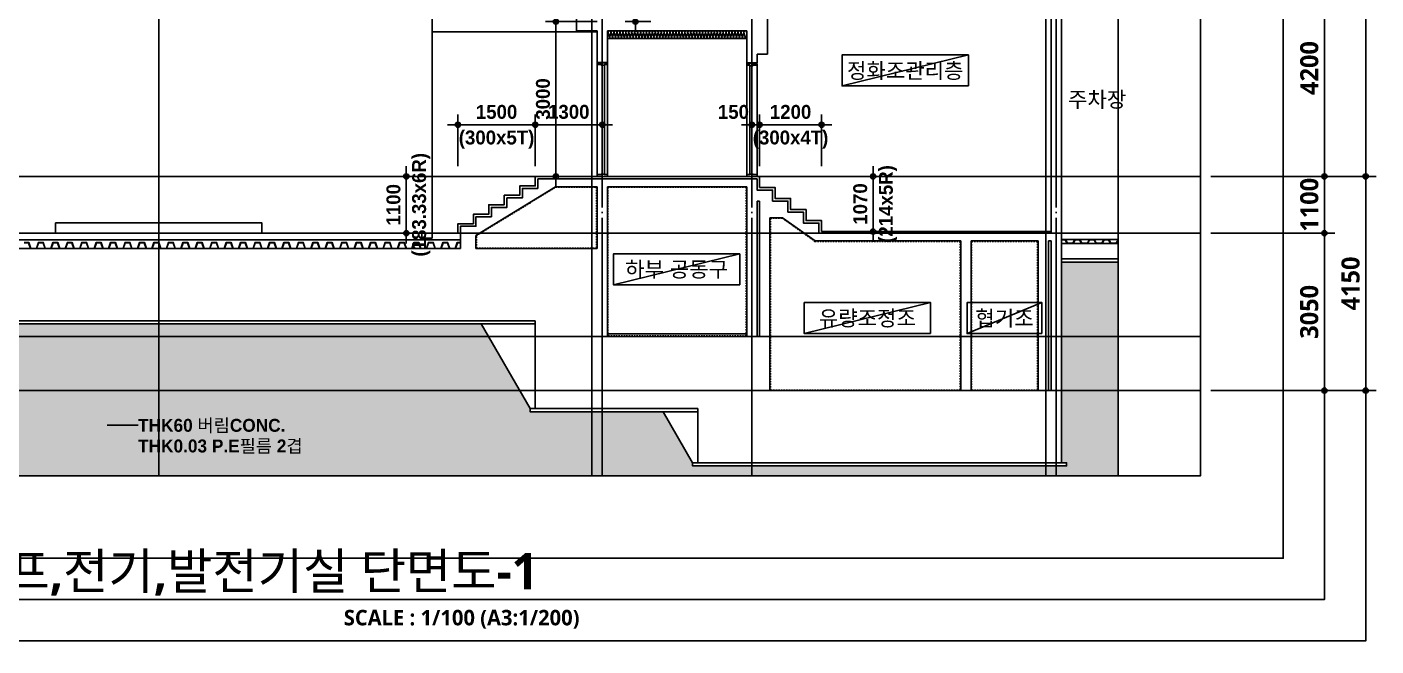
# Model space of a CAD drawing. Header units: millimetres. Extents: x 0 to 168000, y 0 to 59400.
# Drawn here: x 120105 to 146259, y 31359 to 43354 of the extents above; entities that cross this region are included whole.
import ezdxf
from ezdxf.enums import TextEntityAlignment as Align

# ---------------------------------------------------------------- set-up
doc = ezdxf.new("R2010")
doc.units = ezdxf.units.MM
doc.header["$LTSCALE"] = 100
for name, pattern in [('CEN', [62, 60, -1, 0, -1]), ('HID', [0.5, 0.25, -0.25]), ('주단면도-1$0$STD_CENTER', [66, 60, -2, 2, -2])]:
    doc.linetypes.add(name, pattern=pattern)
doc.layers.get('Defpoints').update_dxf_attribs({"color": 153})
for name, color, linetype in [('7FIN', 5, 'Continuous'), ('A-ANNO-DIM', 4, 'Continuous'), ('A-ANNO-TEXT1', 7, 'Continuous'), ('A-ANNO-TITL', 7, 'Continuous'), ('A-CEN', 1, 'CEN'), ('A-DOOR-HEAD', 5, 'Continuous'), ('A-DOOR-JAMB', 4, 'Continuous'), ('A-DOOR-SILL', 8, 'Continuous'), ('A-FLOR-INSL', 8, 'Continuous'), ('A-MKXS-TEXT1', 3, 'Continuous'), ('A-ST-AXIS-DIM', 7, 'Continuous'), ('AA-XXXX-TXT1', 2, 'Continuous'), ('HID', 7, 'HID'), ('land-sol', 252, 'Continuous'), ('Leader', 7, 'Continuous'), ('SYM', 7, 'Continuous'), ('주단면도-1$0$A-FIN-TYP1', 6, 'Continuous'), ('주단면도-1$0$A-ST-AXIS-CEN', 252, '주단면도-1$0$STD_CENTER'), ('주단면도-1$0$A-ST-CONC', 2, 'Continuous')]:
    doc.layers.add(name, color=color, linetype=linetype)
doc.layers.add('A-ELEV-LIN2', color=7, linetype='Continuous', lineweight=25)
doc.layers.add('G(그리드1)', color=185, linetype='Continuous', plot=False)
doc.layers.add('G(그리드2)', color=235, linetype='Continuous', plot=False)
doc.styles.add('2020음성 1차', font='나눔고딕Bold.ttf')
doc.styles.add('SH_진천_나눔', font='')
doc.styles.get('SH_진천_나눔').set_extended_font_data('NanumGothic', bold=True)
doc.dimstyles.new('SHP 100', dxfattribs={"dimscale": 100, "dimtxt": 3.5, "dimasz": 1, "dimexe": 2, "dimexo": 2, "dimgap": 1, "dimtad": 1, "dimdec": 0, "dimzin": 0, "dimdsep": 46, "dimtxsty": 'SH_진천_나눔', "dimblk": 'DIMDOT', "dimcen": 0.09, "dimclrd": 256, "dimclre": 256, "dimclrt": 3, "dimadec": 0, "dimazin": 1, "dimtfac": 1, "dimtdec": 0, "dimtix": 1, "dimtmove": 2, "dimatfit": 0, "dimldrblk": 'DIMDOT', "dimfxl": 1, "dimtolj": 1, "dimtzin": 0, "dimlwd": -1, "dimlwe": -1, "dimarcsym": 0})
doc.dimstyles.new('SHP 100내부', dxfattribs={"dimscale": 100, "dimtxt": 2.7, "dimasz": 1, "dimexe": 2, "dimexo": 2, "dimgap": 1, "dimtad": 1, "dimdec": 0, "dimzin": 0, "dimdsep": 46, "dimtxsty": '2020음성 1차', "dimblk": 'DIMDOT', "dimcen": 0.09, "dimclrd": 256, "dimclre": 256, "dimclrt": 3, "dimadec": 0, "dimazin": 1, "dimtfac": 1, "dimtdec": 0, "dimtix": 1, "dimtmove": 2, "dimatfit": 0, "dimldrblk": 'DIMDOT', "dimfxl": 1, "dimtolj": 1, "dimtzin": 0, "dimlwd": -1, "dimlwe": -1, "dimarcsym": 0})

# ---------------------------------------------------------------- blocks, each defined once
blk = doc.blocks.new('*U9288')
at = {"layer": 'A-ANNO-TITL'}
blk.add_line((0, 0), (6514, 0), dxfattribs=at)
blk.add_circle((-450, 0), 450, dxfattribs=at)
at = {"layer": 'AA-XXXX-TXT1', "style": 'SH_진천_나눔'}
blk.add_attdef('DWG.TITLE', (250, 100), '', height=350, dxfattribs=at)
at = {"layer": 'AA-XXXX-TXT1', "color": 7, "style": 'SH_진천_나눔'}
blk.add_attdef('NO1', text='', height=300, dxfattribs=at).set_placement((-450, 0), align=Align.MIDDLE)
at = {"layer": 'AA-XXXX-TXT1', "style": 'SH_진천_나눔'}
blk.add_attdef('SCALE', text='', height=150, dxfattribs=at).set_placement((6264, -100), align=Align.TOP_RIGHT)
blk = doc.blocks.new('DIMDOT')
at = {"color": 0}
blk.add_line((-2, 0), (2, 0), dxfattribs=at)
for radius in [0.5, 0.25]:
    blk.add_circle((0, 0), radius, dxfattribs=at)
blk = doc.blocks.new('*D9313')
at = {"layer": 'A-ANNO-DIM'}
for p, q in [((131159, 43459), (130159, 43459)), ((130359, 43359), (130359, 40559)), ((131159, 40459), (130159, 40459))]:
    blk.add_line(p, q, dxfattribs=at)
at = {"layer": 'Defpoints', "color": 0}
for p in [(131359, 43459), (130359, 40459), (131359, 40459)]:
    blk.add_point(p, dxfattribs=at)
at = {"layer": 'A-ANNO-DIM', "linetype": 'ByBlock', "xscale": 100, "yscale": 100, "zscale": 100}
for p, rotation in [((130359, 43459), 90), ((130359, 40459), 270)]:
    blk.add_blockref('DIMDOT', p, dxfattribs=dict(at, rotation=rotation))
at = {"layer": 'A-ANNO-DIM', "color": 3, "insert": (130110, 41959), "char_height": 270, "attachment_point": 5, "rotation": 90, "style": '2020음성 1차'}
blk.add_mtext('\\A1;3000', dxfattribs=at)
blk = doc.blocks.new('*D9314')
at = {"layer": 'A-ANNO-DIM'}
for p, q in [((131159, 44659), (130159, 44659)), ((130359, 44559), (130359, 43559)), ((131159, 43459), (130159, 43459))]:
    blk.add_line(p, q, dxfattribs=at)
at = {"layer": 'Defpoints', "color": 0}
for p in [(131359, 44659), (130359, 43459), (131359, 43459)]:
    blk.add_point(p, dxfattribs=at)
at = {"layer": 'A-ANNO-DIM', "linetype": 'ByBlock', "xscale": 100, "yscale": 100, "zscale": 100}
for p, rotation in [((130359, 44659), 90), ((130359, 43459), 270)]:
    blk.add_blockref('DIMDOT', p, dxfattribs=dict(at, rotation=rotation))
at = {"layer": 'A-ANNO-DIM', "color": 3, "insert": (130111, 44059), "char_height": 270, "attachment_point": 5, "rotation": 90, "style": '2020음성 1차'}
blk.add_mtext('\\A1;1200', dxfattribs=at)
blk = doc.blocks.new('*D9320')
at = {"layer": 'A-ST-AXIS-DIM'}
for p, q in [((143059, 49459), (146259, 49459)), ((146059, 40559), (146059, 49359)), ((143059, 40459), (146259, 40459))]:
    blk.add_line(p, q, dxfattribs=at)
at = {"layer": 'Defpoints', "color": 0}
for p in [(142859, 49459), (146059, 49459), (142859, 40459)]:
    blk.add_point(p, dxfattribs=at)
at = {"layer": 'A-ST-AXIS-DIM', "linetype": 'ByBlock', "xscale": 100, "yscale": 100, "zscale": 100}
for p, rotation in [((146059, 49459), 90), ((146059, 40459), 270)]:
    blk.add_blockref('DIMDOT', p, dxfattribs=dict(at, rotation=rotation))
at = {"layer": 'A-ST-AXIS-DIM', "color": 3, "insert": (145766, 44959), "char_height": 350, "attachment_point": 5, "rotation": 90, "style": 'SH_진천_나눔'}
blk.add_mtext('\\A1;9000', dxfattribs=at)
blk = doc.blocks.new('*D9321')
at = {"layer": 'A-ST-AXIS-DIM'}
for p, q in [((143059, 40459), (146259, 40459)), ((146059, 40359), (146059, 36409)), ((143059, 36309), (146259, 36309))]:
    blk.add_line(p, q, dxfattribs=at)
at = {"layer": 'Defpoints', "color": 0}
for p in [(142859, 40459), (142859, 36309), (146059, 36309)]:
    blk.add_point(p, dxfattribs=at)
at = {"layer": 'A-ST-AXIS-DIM', "linetype": 'ByBlock', "xscale": 100, "yscale": 100, "zscale": 100}
for p, rotation in [((146059, 40459), 90), ((146059, 36309), 270)]:
    blk.add_blockref('DIMDOT', p, dxfattribs=dict(at, rotation=rotation))
at = {"layer": 'A-ST-AXIS-DIM', "color": 3, "insert": (145767, 38384), "char_height": 350, "attachment_point": 5, "rotation": 90, "style": 'SH_진천_나눔'}
blk.add_mtext('\\A1;4150', dxfattribs=at)
blk = doc.blocks.new('*D9322')
at = {"layer": 'A-ST-AXIS-DIM'}
for p, q in [((143059, 44659), (145459, 44659)), ((145259, 44559), (145259, 40559)), ((143059, 40459), (145459, 40459))]:
    blk.add_line(p, q, dxfattribs=at)
at = {"layer": 'Defpoints', "color": 0}
for p in [(142859, 44659), (142859, 40459), (145259, 40459)]:
    blk.add_point(p, dxfattribs=at)
at = {"layer": 'A-ST-AXIS-DIM', "linetype": 'ByBlock', "xscale": 100, "yscale": 100, "zscale": 100}
for p, rotation in [((145259, 44659), 90), ((145259, 40459), 270)]:
    blk.add_blockref('DIMDOT', p, dxfattribs=dict(at, rotation=rotation))
at = {"layer": 'A-ST-AXIS-DIM', "color": 3, "insert": (144967, 42559), "char_height": 350, "attachment_point": 5, "rotation": 90, "style": 'SH_진천_나눔'}
blk.add_mtext('\\A1;4200', dxfattribs=at)
blk = doc.blocks.new('*D9324')
at = {"layer": 'A-ST-AXIS-DIM'}
for p, q in [((145259, 40559), (145259, 40659)), ((143059, 40459), (145459, 40459)), ((145259, 40459), (145259, 39359)), ((143059, 39359), (145459, 39359)), ((145259, 39259), (145259, 39159))]:
    blk.add_line(p, q, dxfattribs=at)
at = {"layer": 'Defpoints', "color": 0}
for p in [(142859, 40459), (142859, 39359), (145259, 39359)]:
    blk.add_point(p, dxfattribs=at)
at = {"layer": 'A-ST-AXIS-DIM', "linetype": 'ByBlock', "xscale": 100, "yscale": 100, "zscale": 100}
for p, rotation in [((145259, 40459), 270), ((145259, 39359), 90)]:
    blk.add_blockref('DIMDOT', p, dxfattribs=dict(at, rotation=rotation))
at = {"layer": 'A-ST-AXIS-DIM', "color": 3, "insert": (144967, 39909), "char_height": 350, "attachment_point": 5, "rotation": 90, "style": 'SH_진천_나눔'}
blk.add_mtext('\\A1;1100', dxfattribs=at)
blk = doc.blocks.new('*D9327')
at = {"layer": 'A-ANNO-DIM'}
for p, q in [((128459, 40659), (128459, 41659)), ((129959, 40659), (129959, 41659)), ((128359, 41459), (128259, 41459)), ((129959, 41459), (128459, 41459)), ((130059, 41459), (130159, 41459))]:
    blk.add_line(p, q, dxfattribs=at)
at = {"layer": 'Defpoints', "color": 0}
for p in [(128459, 41459), (128459, 40459), (129959, 40459)]:
    blk.add_point(p, dxfattribs=at)
at = {"layer": 'A-ANNO-DIM', "linetype": 'ByBlock', "xscale": 100, "yscale": 100, "zscale": 100}
blk.add_blockref('DIMDOT', (128459, 41459), dxfattribs=at)
at = {"layer": 'A-ANNO-DIM', "linetype": 'ByBlock', "xscale": 100, "yscale": 100, "zscale": 100, "rotation": 180}
blk.add_blockref('DIMDOT', (129959, 41459), dxfattribs=at)
at = {"layer": 'A-ANNO-DIM', "color": 3, "char_height": 270, "attachment_point": 5, "style": '2020음성 1차'}
for s, insert in [('\\A1;\\A1;1500', (129209, 41707)), ('\\A1;(300x5T)', (129209, 41172))]:
    blk.add_mtext(s, dxfattribs=dict(at, insert=insert))
blk = doc.blocks.new('*D9328')
at = {"layer": 'A-ANNO-DIM'}
for p, q in [((129959, 40659), (129959, 41659)), ((131259, 40659), (131259, 41659)), ((131159, 41459), (130059, 41459))]:
    blk.add_line(p, q, dxfattribs=at)
at = {"layer": 'Defpoints', "color": 0}
for p in [(129959, 41459), (129959, 40459), (131259, 40459)]:
    blk.add_point(p, dxfattribs=at)
at = {"layer": 'A-ANNO-DIM', "linetype": 'ByBlock', "xscale": 100, "yscale": 100, "zscale": 100, "rotation": 180}
blk.add_blockref('DIMDOT', (129959, 41459), dxfattribs=at)
at = {"layer": 'A-ANNO-DIM', "linetype": 'ByBlock', "xscale": 100, "yscale": 100, "zscale": 100}
blk.add_blockref('DIMDOT', (131259, 41459), dxfattribs=at)
at = {"layer": 'A-ANNO-DIM', "color": 3, "insert": (130609, 41708), "char_height": 270, "attachment_point": 5, "style": '2020음성 1차'}
blk.add_mtext('\\A1;1300', dxfattribs=at)
blk = doc.blocks.new('*D9329')
at = {"layer": 'A-ANNO-DIM'}
for p, q in [((134309, 40659), (134309, 41659)), ((135509, 40659), (135509, 41659)), ((134209, 41459), (134109, 41459)), ((134309, 41459), (135509, 41459)), ((135609, 41459), (135709, 41459))]:
    blk.add_line(p, q, dxfattribs=at)
at = {"layer": 'Defpoints', "color": 0}
for p in [(135509, 41459), (134309, 40459), (135509, 40459)]:
    blk.add_point(p, dxfattribs=at)
at = {"layer": 'A-ANNO-DIM', "linetype": 'ByBlock', "xscale": 100, "yscale": 100, "zscale": 100}
blk.add_blockref('DIMDOT', (134309, 41459), dxfattribs=at)
at = {"layer": 'A-ANNO-DIM', "linetype": 'ByBlock', "xscale": 100, "yscale": 100, "zscale": 100, "rotation": 180}
blk.add_blockref('DIMDOT', (135509, 41459), dxfattribs=at)
at = {"layer": 'A-ANNO-DIM', "color": 3, "char_height": 270, "attachment_point": 5, "style": '2020음성 1차'}
for s, insert in [('\\A1;\\A1;1200', (134909, 41707)), ('\\A1;(300x4T)', (134909, 41172))]:
    blk.add_mtext(s, dxfattribs=dict(at, insert=insert))
blk = doc.blocks.new('*D9330')
at = {"layer": 'A-ANNO-DIM'}
for p, q in [((134159, 40659), (134159, 41659)), ((134309, 40659), (134309, 41659)), ((134059, 41459), (133959, 41459)), ((134159, 41459), (134309, 41459)), ((134409, 41459), (134509, 41459))]:
    blk.add_line(p, q, dxfattribs=at)
at = {"layer": 'Defpoints', "color": 0}
for p in [(134309, 41459), (134159, 40459), (134309, 40459)]:
    blk.add_point(p, dxfattribs=at)
at = {"layer": 'A-ANNO-DIM', "linetype": 'ByBlock', "xscale": 100, "yscale": 100, "zscale": 100}
blk.add_blockref('DIMDOT', (134159, 41459), dxfattribs=at)
at = {"layer": 'A-ANNO-DIM', "linetype": 'ByBlock', "xscale": 100, "yscale": 100, "zscale": 100, "rotation": 180}
blk.add_blockref('DIMDOT', (134309, 41459), dxfattribs=at)
at = {"layer": 'A-ANNO-DIM', "color": 3, "insert": (133801, 41707), "char_height": 270, "attachment_point": 5, "style": '2020음성 1차'}
blk.add_mtext('\\A1;150', dxfattribs=at)
blk = doc.blocks.new('*D9331')
at = {"layer": 'A-ANNO-DIM'}
for p, q in [((136509, 40559), (136509, 40659)), ((135709, 40459), (136709, 40459)), ((136509, 40459), (136509, 39389)), ((135709, 39389), (136709, 39389)), ((136509, 39289), (136509, 39189))]:
    blk.add_line(p, q, dxfattribs=at)
at = {"layer": 'Defpoints', "color": 0}
for p in [(135509, 40459), (135509, 39389), (136509, 39389)]:
    blk.add_point(p, dxfattribs=at)
at = {"layer": 'A-ANNO-DIM', "linetype": 'ByBlock', "xscale": 100, "yscale": 100, "zscale": 100}
for p, rotation in [((136509, 40459), 270), ((136509, 39389), 90)]:
    blk.add_blockref('DIMDOT', p, dxfattribs=dict(at, rotation=rotation))
at = {"layer": 'A-ANNO-DIM', "color": 3, "char_height": 270, "attachment_point": 5, "rotation": 90, "style": '2020음성 1차'}
for s, insert in [('\\A1;(214x5R)', (136797, 39924)), ('\\A1;\\A1;1070', (136261, 39924))]:
    blk.add_mtext(s, dxfattribs=dict(at, insert=insert))
blk = doc.blocks.new('*D9332')
at = {"layer": 'A-ANNO-DIM'}
for p, q in [((127459, 40559), (127459, 40659)), ((128259, 40459), (127259, 40459)), ((127459, 40459), (127459, 39359)), ((128259, 39359), (127259, 39359)), ((127459, 39259), (127459, 39159))]:
    blk.add_line(p, q, dxfattribs=at)
at = {"layer": 'Defpoints', "color": 0}
for p in [(128459, 40459), (127459, 39359), (128459, 39359)]:
    blk.add_point(p, dxfattribs=at)
at = {"layer": 'A-ANNO-DIM', "linetype": 'ByBlock', "xscale": 100, "yscale": 100, "zscale": 100}
for p, rotation in [((127459, 40459), 270), ((127459, 39359), 90)]:
    blk.add_blockref('DIMDOT', p, dxfattribs=dict(at, rotation=rotation))
at = {"layer": 'A-ANNO-DIM', "color": 3, "char_height": 270, "attachment_point": 5, "rotation": 90, "style": '2020음성 1차'}
for s, insert in [('\\A1;(183.33x6R)', (127747, 39909)), ('\\A1;\\A1;1100', (127211, 39909))]:
    blk.add_mtext(s, dxfattribs=dict(at, insert=insert))
blk = doc.blocks.new('*D9384')
at = {"layer": 'A-ST-AXIS-DIM'}
for p, q in [((143059, 39359), (145459, 39359)), ((145259, 39259), (145259, 36409)), ((143059, 36309), (145459, 36309))]:
    blk.add_line(p, q, dxfattribs=at)
at = {"layer": 'Defpoints', "color": 0}
for p in [(142859, 39359), (142859, 36309), (145259, 36309)]:
    blk.add_point(p, dxfattribs=at)
at = {"layer": 'A-ST-AXIS-DIM', "linetype": 'ByBlock', "xscale": 100, "yscale": 100, "zscale": 100}
for p, rotation in [((145259, 39359), 90), ((145259, 36309), 270)]:
    blk.add_blockref('DIMDOT', p, dxfattribs=dict(at, rotation=rotation))
at = {"layer": 'A-ST-AXIS-DIM', "color": 3, "insert": (144966, 37834), "char_height": 350, "attachment_point": 5, "rotation": 90, "style": 'SH_진천_나눔'}
blk.add_mtext('\\A1;3050', dxfattribs=at)
blk = doc.blocks.new('*D9464')
at = {"layer": 'A-ANNO-DIM'}
for p, q in [((132197, 46459), (131701, 46459)), ((131901, 46359), (131901, 43559)), ((132201, 43459), (131701, 43459))]:
    blk.add_line(p, q, dxfattribs=at)
at = {"layer": 'Defpoints', "color": 0}
for p in [(132397, 46459), (131901, 43459), (132401, 43459)]:
    blk.add_point(p, dxfattribs=at)
at = {"layer": 'A-ANNO-DIM', "linetype": 'ByBlock', "xscale": 100, "yscale": 100, "zscale": 100}
for p, rotation in [((131901, 46459), 90), ((131901, 43459), 270)]:
    blk.add_blockref('DIMDOT', p, dxfattribs=dict(at, rotation=rotation))
at = {"layer": 'A-ANNO-DIM', "color": 3, "insert": (131651, 44959), "char_height": 270, "attachment_point": 5, "rotation": 90, "style": '2020음성 1차'}
blk.add_mtext('\\A1;CH:3000', dxfattribs=at)

msp = doc.modelspace()

# ---------------------------------------------------------------- hatches: boundary and pattern name
at = {"layer": 'land-sol', "transparency": 33554687}
h = msp.add_hatch(color=256, dxfattribs=at)
h.dxf.hatch_style = 1
h.paths.add_polyline_path([(102359.1, 50459.1), (103159.1, 50459.1), (103159.1, 37659.1), (103059.1, 37659.1), (103059.1, 37599.1), (108043.2, 37599.1), (108759.1, 36359.1), (108759.1, 36299.1), (113459.1, 36299.1), (113459.1, 36359.1), (114175, 37599.1), (128912.3, 37599.1), (129859.1, 35959.1), (129859.1, 35899.1), (132437.5, 35899.1), (133009.1, 34909.1), (133009.1, 34849.1), (140259.1, 34849.1), (140259.1, 34909.1), (140159.1, 34909.1), (140159.1, 38799.1), (141259.1, 38799.1), (141259.1, 34659.1), (102359.1, 34659.1)])

# ---------------------------------------------------------------- linework, layer by layer
at = {"layer": '7FIN'}
for points in [[(141259.1, 39227.7), (141223.3, 39164.4), (141115.5, 39164.4), (141076.1, 39234.1), (140982.7, 39234.1), (140943.3, 39164.4), (140835.6, 39164.4), (140796.1, 39234.1), (140702.7, 39234.1), (140663.4, 39164.4), (140555.6, 39164.4), (140516.1, 39234.1), (140422.7, 39234.1), (140383.2, 39164.4), (140275.4, 39164.4), (140236.1, 39234.1), (140159.1, 39234.1)], [(128509.1, 39179.1), (128447.7, 39179.1), (128408.2, 39064.4), (128300.4, 39064.4), (128261, 39179.1), (128167.6, 39179.1), (128128.2, 39064.4), (128020.5, 39064.4), (127981, 39179.1), (127887.6, 39179.1), (127848.3, 39064.4), (127740.5, 39064.4), (127701, 39179.1), (127607.6, 39179.1), (127568.2, 39064.4), (127460.4, 39064.4), (127421, 39179.1), (127327.6, 39179.1), (127288.2, 39064.4), (127180.4, 39064.4), (127141, 39179.1), (127047.6, 39179.1), (127008.2, 39064.4), (126900.5, 39064.4), (126861, 39179.1), (126767.6, 39179.1), (126728.3, 39064.4), (126620.5, 39064.4), (126581, 39179.1), (126487.6, 39179.1), (126448.2, 39064.4), (126340.3, 39064.4), (126301, 39179.1), (126207.6, 39179.1), (126168.2, 39064.4), (126060.4, 39064.4), (126021, 39179.1), (125927.6, 39179.1), (125888.2, 39064.4), (125780.5, 39064.4), (125741, 39179.1), (125647.6, 39179.1), (125608.3, 39064.4), (125500.5, 39064.4), (125461, 39179.1), (125367.6, 39179.1), (125328.1, 39064.4), (125220.3, 39064.4), (125181, 39179.1), (125087.6, 39179.1), (125048.1, 39064.4), (124940.4, 39064.4), (124901, 39179.1), (124807.6, 39179.1), (124768.2, 39064.4), (124660.5, 39064.4), (124621, 39179.1), (124527.6, 39179.1), (124488.3, 39064.4), (124380.5, 39064.4), (124341, 39179.1), (124247.6, 39179.1), (124208.1, 39064.4), (124100.3, 39064.4), (124061, 39179.1), (123967.6, 39179.1), (123928.1, 39064.4), (123820.4, 39064.4), (123781, 39179.1), (123687.6, 39179.1), (123648.2, 39064.4), (123540.5, 39064.4), (123501, 39179.1), (123407.6, 39179.1), (123368.3, 39064.4), (123260.5, 39064.4), (123221, 39179.1), (123127.6, 39179.1), (123088.1, 39064.4), (122980.3, 39064.4), (122941, 39179.1), (122847.6, 39179.1), (122808.1, 39064.4), (122700.4, 39064.4), (122661, 39179.1), (122567.6, 39179.1), (122528.2, 39064.4), (122420.5, 39064.4), (122381, 39179.1), (122287.6, 39179.1), (122248.3, 39064.4), (122140.5, 39064.4), (122101, 39179.1), (122007.6, 39179.1), (121968.1, 39064.4), (121860.3, 39064.4), (121821, 39179.1), (121727.6, 39179.1), (121688.1, 39064.4), (121580.4, 39064.4), (121541, 39179.1), (121494.3, 39179.1), (121447.6, 39179.1), (121408.2, 39064.4), (121300.5, 39064.4), (121261, 39179.1), (121167.6, 39179.1), (121128.3, 39064.4), (121020.5, 39064.4), (120981, 39179.1), (120887.6, 39179.1), (120848.1, 39064.4), (120740.3, 39064.4), (120701, 39179.1), (120607.6, 39179.1), (120568.1, 39064.4), (120460.4, 39064.4), (120421, 39179.1), (120327.6, 39179.1), (120288.2, 39064.4), (120180.5, 39064.4), (120141, 39179.1), (120047.6, 39179.1)], [(128509.1, 39173.7), (128451.5, 39173.7), (128412, 39059.1), (128296.6, 39059.1), (128257.2, 39173.7), (128171.5, 39173.7), (128132, 39059.1), (128016.7, 39059.1), (127977.2, 39173.7), (127891.5, 39173.7), (127852.1, 39059.1), (127736.7, 39059.1), (127697.2, 39173.7), (127611.5, 39173.7), (127572, 39059.1), (127456.5, 39059.1), (127417.2, 39173.7), (127331.5, 39173.7), (127292, 39059.1), (127176.6, 39059.1), (127137.2, 39173.7), (127051.5, 39173.7), (127012, 39059.1), (126896.7, 39059.1), (126857.2, 39173.7), (126771.5, 39173.7), (126732.1, 39059.1), (126616.7, 39059.1), (126577.2, 39173.7), (126491.5, 39173.7), (126452, 39059.1), (126336.5, 39059.1), (126297.2, 39173.7), (126211.5, 39173.7), (126172, 39059.1), (126056.6, 39059.1), (126017.2, 39173.7), (125931.5, 39173.7), (125892, 39059.1), (125776.7, 39059.1), (125737.2, 39173.7), (125651.5, 39173.7), (125612.1, 39059.1), (125496.7, 39059.1), (125457.2, 39173.7), (125371.4, 39173.7), (125332, 39059.1), (125216.5, 39059.1), (125177.2, 39173.7), (125091.4, 39173.7), (125052, 39059.1), (124936.6, 39059.1), (124897.2, 39173.7), (124811.4, 39173.7), (124772, 39059.1), (124656.7, 39059.1), (124617.2, 39173.7), (124531.4, 39173.7), (124492.1, 39059.1), (124376.7, 39059.1), (124337.2, 39173.7), (124251.4, 39173.7), (124211.9, 39059.1), (124096.5, 39059.1), (124057.2, 39173.7), (123971.4, 39173.7), (123931.9, 39059.1), (123816.6, 39059.1), (123777.2, 39173.7), (123691.4, 39173.7), (123652, 39059.1), (123536.7, 39059.1), (123497.2, 39173.7), (123411.4, 39173.7), (123372.1, 39059.1), (123256.7, 39059.1), (123217.2, 39173.7), (123131.4, 39173.7), (123091.9, 39059.1), (122976.5, 39059.1), (122937.2, 39173.7), (122851.4, 39173.7), (122811.9, 39059.1), (122696.6, 39059.1), (122657.2, 39173.7), (122571.4, 39173.7), (122532, 39059.1), (122416.7, 39059.1), (122377.2, 39173.7), (122291.4, 39173.7), (122252.1, 39059.1), (122136.7, 39059.1), (122097.2, 39173.7), (122011.4, 39173.7), (121971.9, 39059.1), (121856.5, 39059.1), (121817.2, 39173.7), (121731.4, 39173.7), (121691.9, 39059.1), (121576.6, 39059.1), (121537.2, 39173.7), (121494.3, 39173.7), (121451.4, 39173.7), (121412, 39059.1), (121296.7, 39059.1), (121257.2, 39173.7), (121171.4, 39173.7), (121132.1, 39059.1), (121016.7, 39059.1), (120977.2, 39173.7), (120891.4, 39173.7), (120851.9, 39059.1), (120736.5, 39059.1), (120697.2, 39173.7), (120611.4, 39173.7), (120571.9, 39059.1), (120456.6, 39059.1), (120417.2, 39173.7), (120331.4, 39173.7), (120292, 39059.1), (120176.7, 39059.1), (120137.2, 39173.7), (120051.4, 39173.7)], [(141259.1, 39215.6), (141227.1, 39159.1), (141111.7, 39159.1), (141072.3, 39228.7), (140986.6, 39228.7), (140947.1, 39159.1), (140831.8, 39159.1), (140792.3, 39228.7), (140706.6, 39228.7), (140667.2, 39159.1), (140551.8, 39159.1), (140512.3, 39228.7), (140426.5, 39228.7), (140387.1, 39159.1), (140271.6, 39159.1), (140232.3, 39228.7), (140159.1, 39228.7)]]:
    msp.add_lwpolyline(points, dxfattribs=at)
at = {"layer": 'A-CEN'}
for p, q in [((131259.1, 52059.1), (131259.1, 34659.1)), ((134159.1, 52059.1), (134159.1, 34659.1)), ((140059.1, 52059.1), (140059.1, 34659.1))]:
    msp.add_line(p, q, dxfattribs=at)
at = {"layer": 'A-DOOR-HEAD'}
for p, q in [((131159.1, 42624.1), (131159.1, 40494.1)), ((134259.1, 42614.1), (134259.1, 40494.1))]:
    msp.add_line(p, q, dxfattribs=at)
at = {"layer": 'A-DOOR-JAMB'}
for points in [[(131159.1, 42659.1), (131159.1, 42624.1), (131239.1, 42624.1), (131239.1, 42614.1), (131299.1, 42614.1), (131299.1, 42624.1), (131359.1, 42624.1), (131359.1, 42659.1)], [(134259.1, 42649.1), (134259.1, 42614.1), (134179.1, 42614.1), (134179.1, 42604.1), (134119.1, 42604.1), (134119.1, 42614.1), (134059.1, 42614.1), (134059.1, 42649.1)], [(131159.1, 40459.1), (131159.1, 40494.1), (131239.1, 40494.1), (131239.1, 40504.1), (131299.1, 40504.1), (131299.1, 40494.1), (131359.1, 40494.1), (131359.1, 40459.1)], [(134259.1, 40459.1), (134259.1, 40494.1), (134179.1, 40494.1), (134179.1, 40504.1), (134119.1, 40504.1), (134119.1, 40494.1), (134059.1, 40494.1), (134059.1, 40459.1)]]:
    msp.add_lwpolyline(points, close=True, dxfattribs=at)
at = {"layer": 'A-DOOR-SILL'}
for p, q in [((131299.1, 42614.1), (131299.1, 40504.1)), ((131359.1, 40494.1), (131359.1, 42624.1)), ((134059.1, 40494.1), (134059.1, 42614.1)), ((134119.1, 42604.1), (134119.1, 40504.1))]:
    msp.add_line(p, q, dxfattribs=at)
at = {"layer": 'A-ELEV-LIN2'}
for p, q in [((127959.1, 49129.1), (127959.1, 39359.1)), ((131159.1, 43259.1), (127959.1, 43259.1))]:
    msp.add_line(p, q, dxfattribs=at)
at = {"layer": 'A-FLOR-INSL'}
msp.add_line((134059.1, 43129.1), (131359.1, 43129.1), dxfattribs=at)
msp.add_lwpolyline([(134058, 43243.9, 1.34), (134005.5, 43243.9), (134029.4, 43164.2, -1.34), (133976.9, 43164.2), (134000.8, 43243.9), (134000.8, 43243.9, 1.34), (133948.3, 43243.9), (133972.2, 43164.2, -1.34), (133919.7, 43164.2), (133943.6, 43243.9), (133943.6, 43243.9, 1.34), (133891.1, 43243.9), (133915, 43164.2, -1.34), (133862.5, 43164.2), (133886.4, 43243.9), (133886.4, 43243.9, 1.34), (133833.9, 43243.9), (133857.8, 43164.2, -1.34), (133805.3, 43164.2), (133829.2, 43243.9), (133829.2, 43243.9, 1.34), (133776.7, 43243.9), (133800.6, 43164.2, -1.34), (133748.1, 43164.2), (133772, 43243.9), (133772, 43243.9, 1.34), (133719.5, 43243.9), (133743.3, 43164.2, -1.34), (133690.8, 43164.2), (133714.7, 43243.9), (133714.7, 43243.9, 1.34), (133662.2, 43243.9), (133686.1, 43164.2, -1.34), (133633.6, 43164.2), (133657.5, 43243.9), (133657.5, 43243.9, 1.34), (133605, 43243.9), (133628.9, 43164.2, -1.34), (133576.4, 43164.2), (133600.3, 43243.9), (133600.3, 43243.9, 1.34), (133547.8, 43243.9), (133571.7, 43164.2, -1.34), (133519.2, 43164.2), (133543.1, 43243.9), (133543.1, 43243.9, 1.34), (133490.6, 43243.9), (133514.5, 43164.2, -1.34), (133462, 43164.2), (133485.9, 43243.9), (133485.9, 43243.9, 1.34), (133433.4, 43243.9), (133457.3, 43164.2, -1.34), (133404.8, 43164.2), (133428.7, 43243.9), (133428.7, 43243.9, 1.34), (133376.2, 43243.9), (133400.1, 43164.2, -1.34), (133347.6, 43164.2), (133371.5, 43243.9), (133371.5, 43243.9, 1.34), (133319, 43243.9), (133342.9, 43164.2, -1.34), (133290.4, 43164.2), (133314.3, 43243.9), (133314.3, 43243.9, 1.34), (133261.8, 43243.9), (133285.7, 43164.2, -1.34), (133233.2, 43164.2), (133257.1, 43243.9), (133257.1, 43243.9, 1.34), (133204.6, 43243.9), (133228.5, 43164.2, -1.34), (133176, 43164.2), (133199.9, 43243.9), (133199.9, 43243.9, 1.34), (133147.4, 43243.9), (133171.3, 43164.2, -1.34), (133118.8, 43164.2), (133142.7, 43243.9), (133142.7, 43243.9, 1.34), (133090.2, 43243.9), (133114.1, 43164.2, -1.34), (133061.6, 43164.2), (133085.5, 43243.9), (133085.5, 43243.9, 1.34), (133033, 43243.9), (133056.9, 43164.2, -1.34), (133004.4, 43164.2), (133028.2, 43243.9), (133028.2, 43243.9, 1.34), (132975.7, 43243.9), (132999.6, 43164.2, -1.34), (132947.1, 43164.2), (132971, 43243.9), (132971, 43243.9, 1.34), (132918.5, 43243.9), (132942.4, 43164.2, -1.34), (132889.9, 43164.2), (132913.8, 43243.9), (132913.8, 43243.9, 1.34), (132861.3, 43243.9), (132885.2, 43164.2, -1.34), (132832.7, 43164.2), (132856.6, 43243.9), (132856.6, 43243.9, 1.34), (132804.1, 43243.9), (132828, 43164.2, -1.34), (132775.5, 43164.2), (132799.4, 43243.9), (132799.4, 43243.9, 1.34), (132746.9, 43243.9), (132770.8, 43164.2, -1.34), (132718.3, 43164.2), (132742.2, 43243.9), (132742.2, 43243.9, 1.34), (132689.7, 43243.9), (132713.6, 43164.2, -1.34), (132661.1, 43164.2), (132685, 43243.9), (132685, 43243.9, 1.34), (132632.5, 43243.9), (132656.4, 43164.2, -1.34), (132603.9, 43164.2), (132627.8, 43243.9), (132627.8, 43243.9, 1.34), (132575.3, 43243.9), (132599.2, 43164.2, -1.34), (132546.7, 43164.2), (132570.6, 43243.9), (132570.6, 43243.9, 1.34), (132518.1, 43243.9), (132542, 43164.2, -1.34), (132489.5, 43164.2), (132513.4, 43243.9), (132513.4, 43243.9, 1.34), (132460.9, 43243.9), (132484.8, 43164.2, -1.34), (132432.3, 43164.2), (132456.2, 43243.9), (132456.2, 43243.9, 1.34), (132403.7, 43243.9), (132427.6, 43164.2, -1.34), (132375.1, 43164.2), (132399, 43243.9), (132399, 43243.9, 1.34), (132346.5, 43243.9), (132370.4, 43164.2, -1.34), (132317.9, 43164.2), (132341.8, 43243.9), (132341.8, 43243.9, 1.34), (132289.3, 43243.9), (132313.1, 43164.2, -1.34), (132260.6, 43164.2), (132284.5, 43243.9), (132284.5, 43243.9, 1.34), (132232, 43243.9), (132255.9, 43164.2, -1.34), (132203.4, 43164.2), (132227.3, 43243.9), (132227.3, 43243.9, 1.34), (132174.8, 43243.9), (132198.7, 43164.2, -1.34), (132146.2, 43164.2), (132170.1, 43243.9), (132170.1, 43243.9, 1.34), (132117.6, 43243.9), (132141.5, 43164.2, -1.34), (132089, 43164.2), (132112.9, 43243.9), (132112.9, 43243.9, 1.34), (132060.4, 43243.9), (132084.3, 43164.2, -1.34), (132031.8, 43164.2), (132055.7, 43243.9), (132055.7, 43243.9, 1.34), (132003.2, 43243.9), (132027.1, 43164.2, -1.34), (131974.6, 43164.2), (131998.5, 43243.9), (131998.5, 43243.9, 1.34), (131946, 43243.9), (131969.9, 43164.2, -1.34), (131917.4, 43164.2), (131941.3, 43243.9), (131941.3, 43243.9, 1.34), (131888.8, 43243.9), (131912.7, 43164.2, -1.34), (131860.2, 43164.2), (131884.1, 43243.9), (131884.1, 43243.9, 1.34), (131831.6, 43243.9), (131855.5, 43164.2, -1.34), (131803, 43164.2), (131826.9, 43243.9), (131826.9, 43243.9, 1.34), (131774.4, 43243.9), (131798.3, 43164.2, -1.34), (131745.8, 43164.2), (131769.7, 43243.9), (131769.7, 43243.9, 1.34), (131717.2, 43243.9), (131741.1, 43164.2, -1.34), (131688.6, 43164.2), (131712.5, 43243.9), (131712.5, 43243.9, 1.34), (131660, 43243.9), (131683.9, 43164.2, -1.34), (131631.4, 43164.2), (131655.3, 43243.9), (131655.3, 43243.9, 1.34), (131602.8, 43243.9), (131626.7, 43164.2, -1.34), (131574.2, 43164.2), (131598, 43243.9), (131598, 43243.9, 1.34), (131545.5, 43243.9), (131569.4, 43164.2, -1.34), (131516.9, 43164.2), (131540.8, 43243.9), (131540.8, 43243.9, 1.34), (131488.3, 43243.9), (131512.2, 43164.2, -1.34), (131459.7, 43164.2), (131483.6, 43243.9), (131483.6, 43243.9, 1.34), (131431.1, 43243.9), (131455, 43164.2, -1.34), (131402.5, 43164.2), (131426.4, 43243.9), (131426.4, 43243.9, 1.34), (131373.9, 43243.9), (131397.8, 43164.2, -1.34)], format="xyb", dxfattribs=at)
at = {"layer": 'G(그리드1)'}
for points in [[(97559.1, 55259.1), (146059.1, 55259.1), (146059.1, 31459.1), (97559.1, 31459.1)], [(98359.1, 54459.1), (145259.1, 54459.1), (145259.1, 32259.1), (98359.1, 32259.1)], [(99159.1, 53659.1), (144459.1, 53659.1), (144459.1, 33059.1), (99159.1, 33059.1)], [(100759.1, 52059.1), (142859.1, 52059.1), (142859.1, 34659.1), (100759.1, 34659.1)], [(102359.1, 50459.1), (141259.1, 50459.1), (141259.1, 34659.1), (102359.1, 34659.1)], [(102359.1, 50459.1), (103159.1, 50459.1), (103159.1, 37659.1), (103059.1, 37659.1), (103059.1, 37599.1), (108043.2, 37599.1), (108759.1, 36359.1), (108759.1, 36299.1), (113459.1, 36299.1), (113459.1, 36359.1), (114175, 37599.1), (128912.3, 37599.1), (129859.1, 35959.1), (129859.1, 35899.1), (132437.5, 35899.1), (133009.1, 34909.1), (133009.1, 34849.1), (140259.1, 34849.1), (140259.1, 34909.1), (140159.1, 34909.1), (140159.1, 38799.1), (141259.1, 38799.1), (141259.1, 34659.1), (102359.1, 34659.1)]]:
    msp.add_lwpolyline(points, close=True, dxfattribs=at)
at = {"layer": 'G(그리드2)'}
for p, q in [((135907.4, 42211.6), (138357.4, 42811.6)), ((131474.4, 38358.4), (133924.4, 38958.4)), ((135172.6, 37414.5), (137622.6, 38014.5)), ((138331.7, 37414.5), (139781.7, 38014.5))]:
    msp.add_line(p, q, dxfattribs=at)
msp.add_lwpolyline([(120659.1, 39359.1), (124659.1, 39359.1), (124659.1, 39559.1), (120659.1, 39559.1)], close=True, dxfattribs=at)
at = {"layer": 'HID', "color": 8}
for points in [[(128819.1, 39069.1), (128819.1, 39311), (130354.1, 40249.1), (131149.1, 40249.1), (131149.1, 39069.1)], [(131369.1, 40249.1), (134049.1, 40249.1), (134049.1, 37369.1), (131369.1, 37369.1)], [(134519.1, 39648.2), (134750.2, 39648.2), (135379.9, 39199.1), (138199.1, 39199.1), (138199.1, 36319.1), (134519.1, 36319.1)], [(138419.1, 39199.1), (139699.1, 39199.1), (139699.1, 36319.1), (138419.1, 36319.1)]]:
    msp.add_lwpolyline(points, close=True, dxfattribs=at)
at = {"layer": 'Leader'}
msp.add_line((121659.1, 35635.2), (122259.1, 35635.2), dxfattribs=at)
msp.add_lwpolyline([(121659.1, 37599.1, 0, 55.6, 0), (121659.1, 37432.4, 0, 0, 0), (121659.1, 35235.2, 0, 0, 0), (122259.1, 35235.2, 0, 0, 0)], format="xyseb", dxfattribs=at)
at = {"layer": 'SYM', "color": 7, "linetype": 'ByBlock'}
for points in [[(138357.4, 42211.6), (135907.4, 42211.6), (135907.4, 42811.6), (138357.4, 42811.6)], [(133924.4, 38358.4), (131474.4, 38358.4), (131474.4, 38958.4), (133924.4, 38958.4)], [(137622.6, 37414.5), (135172.6, 37414.5), (135172.6, 38014.5), (137622.6, 38014.5)], [(139781.7, 37414.5), (138331.7, 37414.5), (138331.7, 38014.5), (139781.7, 38014.5)]]:
    msp.add_lwpolyline(points, close=True, dxfattribs=at)
at = {"layer": '주단면도-1$0$A-FIN-TYP1'}
for p, q in [((129959.1, 40459.1), (134309.1, 40459.1)), ((114759.1, 39359.1), (127759.1, 39359.1)), ((127759.1, 39359.1), (127759.1, 39259.1)), ((127759.1, 39259.1), (127959.1, 39259.1)), ((127959.1, 39359.1), (127959.1, 39259.1)), ((127959.1, 39359.1), (128459.1, 39359.1)), ((135509.1, 39389.1), (139959.1, 39389.1)), ((114559.1, 39229.1), (128509.1, 39229.1)), ((140159.1, 38799.1), (141259.1, 38799.1)), ((113359.1, 37599.1), (129959.1, 37599.1)), ((129859.1, 35959.1), (128912.3, 37599.1)), ((131359.1, 37409.1), (134059.1, 37409.1)), ((129959.1, 35959.1), (129859.1, 35959.1)), ((129859.1, 35899.1), (129859.1, 35959.1)), ((129859.1, 35899.1), (133109.1, 35899.1)), ((133009.1, 34909.1), (132437.5, 35899.1)), ((133109.1, 34909.1), (133009.1, 34909.1)), ((133009.1, 34849.1), (133009.1, 34909.1)), ((133009.1, 34849.1), (140259.1, 34849.1))]:
    msp.add_line(p, q, dxfattribs=at)
for points in [[(128459.1, 39359.1), (128459.1, 39542.4), (128759.1, 39542.4), (128759.1, 39725.7), (129059.1, 39725.7), (129059.1, 39909.1), (129359.1, 39909.1), (129359.1, 40092.4), (129659.1, 40092.4), (129659.1, 40275.7), (129959.1, 40275.7), (129959.1, 40459.1)], [(135509.1, 39389.1), (135509.1, 39603.1), (135209.1, 39603.1), (135209.1, 39817.1), (134909.1, 39817.1), (134909.1, 40031.1), (134609.1, 40031.1), (134609.1, 40245.1), (134309.1, 40245.1), (134309.1, 40459.1)], [(140159.1, 39359.1), (141259.1, 39359.1)], [(140159.1, 39234.1), (141259.1, 39234.1)], [(140159.1, 34909.1), (140259.1, 34909.1), (140259.1, 34849.1)]]:
    msp.add_lwpolyline(points, dxfattribs=at)
msp.add_lwpolyline([(127959.1, 39259.1), (127759.1, 39259.1), (127759.1, 39359.1), (127959.1, 39359.1)], close=True, dxfattribs=at)
at = {"layer": '주단면도-1$0$A-ST-AXIS-CEN', "linetype": 'Continuous'}
for p, q in [((122659.1, 52059.1), (122659.1, 34659.1)), ((131059.1, 52059.1), (131059.1, 34659.1)), ((139859.1, 52059.1), (139859.1, 34659.1)), ((100759.1, 40459.1), (142859.1, 40459.1)), ((100759.1, 39359.1), (142859.1, 39359.1)), ((100759.1, 37359.1), (142859.1, 37359.1)), ((100759.1, 36309.1), (142859.1, 36309.1))]:
    msp.add_line(p, q, dxfattribs=at)
at = {"layer": '주단면도-1$0$A-ST-CONC'}
for p, q in [((130759.1, 44629.1), (130759.1, 43279.1)), ((140159.1, 34909.1), (140159.1, 44479.1)), ((134459.1, 42829.1), (134459.1, 44429.1)), ((139959.1, 39359.1), (139959.1, 43979.1)), ((130759.1, 43279.1), (131159.1, 43279.1)), ((131159.1, 42669.1), (131159.1, 43279.1)), ((131359.1, 42669.1), (131359.1, 43279.1)), ((134059.1, 43279.1), (131359.1, 43279.1)), ((134059.1, 42659.1), (134059.1, 43279.1)), ((131159.1, 42669.1), (131359.1, 42669.1)), ((134059.1, 42659.1), (134259.1, 42659.1)), ((134259.1, 42659.1), (134259.1, 42829.1)), ((134459.1, 42829.1), (134259.1, 42829.1)), ((130009.1, 40409.1), (134259.1, 40409.1)), ((128809.1, 39316.6), (130351.3, 40259.1)), ((130351.3, 40259.1), (131159.1, 40259.1)), ((131159.1, 39059.1), (131159.1, 40259.1)), ((131359.1, 37359.1), (131359.1, 40259.1)), ((131359.1, 40259.1), (134059.1, 40259.1)), ((134059.1, 37359.1), (134059.1, 40259.1)), ((134259.1, 37359.1), (134259.1, 39981.1)), ((134309.1, 39981.1), (134259.1, 39981.1)), ((134309.1, 37359.1), (134309.1, 39981.1)), ((134509.1, 36309.1), (134509.1, 39658.2)), ((134753.4, 39658.2), (134509.1, 39658.2)), ((134753.4, 39658.2), (135383.1, 39209.1)), ((128809.1, 39316.6), (128809.1, 39059.1)), ((135459.1, 39359.1), (139959.1, 39359.1)), ((114559.1, 39059.1), (128509.1, 39059.1)), ((128809.1, 39059.1), (131159.1, 39059.1)), ((135383.1, 39209.1), (138209.1, 39209.1)), ((138209.1, 36309.1), (138209.1, 39209.1)), ((138409.1, 36309.1), (138409.1, 39209.1)), ((138409.1, 39209.1), (139709.1, 39209.1)), ((139709.1, 36309.1), (139709.1, 39209.1)), ((139909.1, 36309.1), (139909.1, 39209.1)), ((139909.1, 39209.1), (139959.1, 39209.1)), ((139959.1, 36309.1), (139959.1, 39209.1)), ((140159.1, 39159.1), (141259.1, 39159.1)), ((140159.1, 38859.1), (141259.1, 38859.1)), ((113359.1, 37659.1), (129959.1, 37659.1)), ((129959.1, 35959.1), (129959.1, 37659.1)), ((131359.1, 37359.1), (134059.1, 37359.1)), ((134259.1, 37359.1), (134309.1, 37359.1)), ((134509.1, 36309.1), (138209.1, 36309.1)), ((138409.1, 36309.1), (139709.1, 36309.1)), ((139909.1, 36309.1), (139959.1, 36309.1)), ((129959.1, 35959.1), (133109.1, 35959.1)), ((133109.1, 34909.1), (133109.1, 35959.1)), ((133109.1, 34909.1), (140159.1, 34909.1))]:
    msp.add_line(p, q, dxfattribs=at)
for points in [[(128509.1, 39059.1), (128509.1, 39492.4), (128809.1, 39492.4), (128809.1, 39675.7), (129109.1, 39675.7), (129109.1, 39859.1), (129409.1, 39859.1), (129409.1, 40042.4), (129709.1, 40042.4), (129709.1, 40225.7), (130009.1, 40225.7), (130009.1, 40409.1)], [(135459.1, 39359.1), (135459.1, 39553.1), (135159.1, 39553.1), (135159.1, 39767.1), (134859.1, 39767.1), (134859.1, 39981.1), (134559.1, 39981.1), (134559.1, 40195.1), (134259.1, 40195.1), (134259.1, 40409.1)]]:
    msp.add_lwpolyline(points, dxfattribs=at)

# ---------------------------------------------------------------- block references
ref = msp.add_blockref('*U9288', (118288.1, 32259.1), dxfattribs=dict(xscale=2, yscale=2, zscale=2))
ref.add_attrib('SCALE', 'SCALE : 1/100 (A3:1/200)', dxfattribs={"layer": 'A-ANNO-TITL', "height": 300, "style": 'SH_진천_나눔'}).set_placement((130816.8, 32059.1), align=Align.TOP_RIGHT)
ref.add_attrib('DWG.TITLE', '펌프,전기,발전기실 단면도-1', (118788.1, 32459.1), dxfattribs={"layer": 'A-ANNO-TITL', "height": 700, "style": 'SH_진천_나눔'})
ref.add_attrib('NO1', '1', dxfattribs={"layer": 'A-ANNO-TITL', "color": 7, "height": 500, "style": 'SH_진천_나눔'}).set_placement((117388.1, 32259.1), align=Align.MIDDLE)

# ---------------------------------------------------------------- texts
at = {"layer": 'A-ANNO-TEXT1', "style": 'SH_진천_나눔'}
for s, p in [('정화조관리층', (137132.4, 42511.6)), ('주차장', (140852.7, 41951.9)), ('유량조정조', (136397.6, 37714.5)), ('협기조', (139056.7, 37714.5))]:
    msp.add_text(s, height=300, dxfattribs=at).set_placement(p, align=Align.MIDDLE)
at = {"layer": 'A-ANNO-TEXT1', "style": '2020음성 1차'}
msp.add_text('하부 공동구', height=300, dxfattribs=at).set_placement((132699.4, 38658.4), align=Align.MIDDLE_CENTER)
at = {"layer": 'A-MKXS-TEXT1', "style": '2020음성 1차'}
for s, p in [('THK60 버림CONC.', (122259.1, 35635.2)), ('THK0.03 P.E필름 2겹', (122259.1, 35235.2))]:
    msp.add_text(s, height=250, dxfattribs=at).set_placement(p, align=Align.MIDDLE_LEFT)

# ---------------------------------------------------------------- dimensions: what is measured, and where the dimension line sits
at = {"layer": 'A-ANNO-DIM'}
for base, p1, p2, angle, text, picture, middle in [((131901.1, 43459.1), (132397.1, 46459.1), (132401.4, 43459.1), 90, 'CH:<>', '*D9464', (131651.1, 44959.1)), ((135509.1, 41459.1), (134309.1, 40459.1), (135509.1, 40459.1), 180, '\\A1;<>\\X(300x4T)', '*D9329', (134909.1, 41459.1)), ((127459.1, 39359.1), (128459.1, 40459.1), (128459.1, 39359.1), 90, '\\A1;<>\\X(183.33x6R)', '*D9332', (127459.1, 39909.1)), ((136509.1, 39389.1), (135509.1, 40459.1), (135509.1, 39389.1), 90, '\\A1;<>\\X(214x5R)', '*D9331', (136509.1, 39924.1))]:
    dim = msp.add_linear_dim(base=base, p1=p1, p2=p2, angle=angle, text=text, dimstyle='SHP 100내부', override={"dimtxsty": '2020음성 1차', "dimldrblk": 'DIMDOT'}, dxfattribs=at)
    dim.commit()
    dim.dimension.update_dxf_attribs({"geometry": picture, "text_midpoint": middle})
for base, p1, p2, picture, middle in [((130359.1, 43459.1), (131359.1, 44659.1), (131359.1, 43459.1), '*D9314', (130110.7, 44059.1)), ((130359.1, 40459.1), (131359.1, 43459.1), (131359.1, 40459.1), '*D9313', (130110.1, 41959.1))]:
    dim = msp.add_linear_dim(base=base, p1=p1, p2=p2, angle=270, dimstyle='SHP 100내부', override={"dimtxsty": '2020음성 1차', "dimldrblk": 'DIMDOT'}, dxfattribs=at)
    dim.commit()
    dim.dimension.update_dxf_attribs({"geometry": picture, "text_midpoint": middle})
dim = msp.add_linear_dim(base=(128459.1, 41459.1), p1=(129959.1, 40459.1), p2=(128459.1, 40459.1), text='\\A1;<>\\X(300x5T)', dimstyle='SHP 100내부', override={"dimtxsty": '2020음성 1차', "dimldrblk": 'DIMDOT'}, dxfattribs=at)
dim.commit()
dim.dimension.update_dxf_attribs({"geometry": '*D9327', "text_midpoint": (129209.1, 41459.1)})
dim = msp.add_linear_dim(base=(129959.1, 41459.1), p1=(131259.1, 40459.1), p2=(129959.1, 40459.1), dimstyle='SHP 100내부', override={"dimtxsty": '2020음성 1차', "dimldrblk": 'DIMDOT'}, dxfattribs=at)
dim.commit()
dim.dimension.update_dxf_attribs({"geometry": '*D9328', "text_midpoint": (130609.1, 41708)})
dim = msp.add_linear_dim(base=(134309.1, 41459.1), p1=(134159.1, 40459.1), p2=(134309.1, 40459.1), angle=180, dimstyle='SHP 100내부', override={"dimtxsty": '2020음성 1차', "dimldrblk": 'DIMDOT'}, dxfattribs=at)
dim.commit()
dim.dimension.update_dxf_attribs({"geometry": '*D9330', "text_midpoint": (133800.8, 41707.5), "dimtype": 160})
at = {"layer": 'A-ST-AXIS-DIM'}
for base, p1, p2, angle, picture, middle in [((146059.1, 49459.1), (142859.1, 40459.1), (142859.1, 49459.1), 90, '*D9320', (145766, 44959.1)), ((145259.1, 40459.1), (142859.1, 44659.1), (142859.1, 40459.1), 270, '*D9322', (144966.7, 42559.1)), ((146059.1, 36309.1), (142859.1, 40459.1), (142859.1, 36309.1), 270, '*D9321', (145766.7, 38384.1)), ((145259.1, 39359.1), (142859.1, 40459.1), (142859.1, 39359.1), 270, '*D9324', (144967.2, 39909.1)), ((145259.1, 36309.1), (142859.1, 39359.1), (142859.1, 36309.1), 270, '*D9384', (144966, 37834.1))]:
    dim = msp.add_linear_dim(base=base, p1=p1, p2=p2, angle=angle, dimstyle='SHP 100', override={"dimtxsty": 'SH_진천_나눔', "dimldrblk": 'DIMDOT'}, dxfattribs=at)
    dim.commit()
    dim.dimension.update_dxf_attribs({"geometry": picture, "text_midpoint": middle})

doc.saveas('drawing.dxf')
